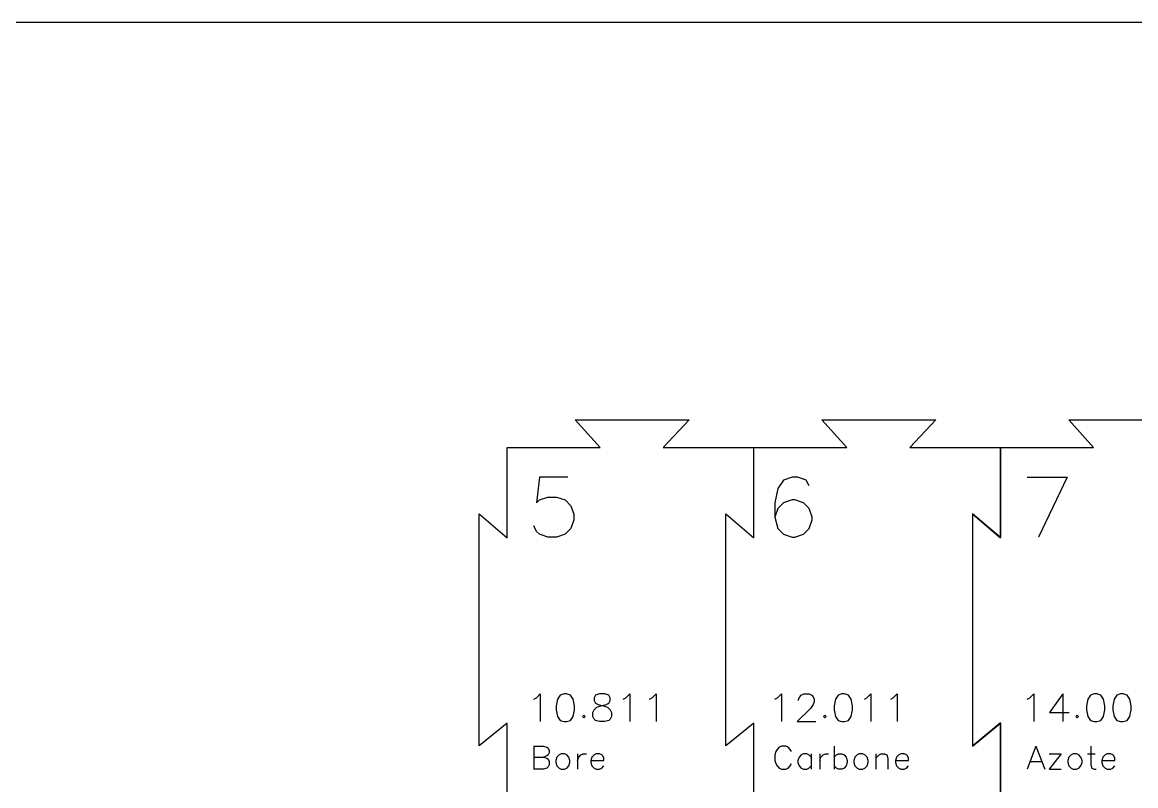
# Model space of a CAD drawing. Extents: x 0 to 297, y 0 to 210.
# Drawn here: x 164.7 to 231.8, y 163.9 to 209.9 of the extents above; entities that cross this region are included whole.
import ezdxf

# ---------------------------------------------------------------- set-up
doc = ezdxf.new("R2010")
doc.units = 0
doc.layers.get('0').update_dxf_attribs({"linetype": 'CONTINUOUS'})

msp = doc.modelspace()

# ---------------------------------------------------------------- linework, layer by layer
at = {"color": 1}
for p, q in [((11.161091, 209.95), (285.83898, 209.95)), ((199.563718, 184.316272), (198.065946, 185.995105)), ((198.065946, 185.995105), (204.919747, 185.995105)), ((204.919747, 185.995105), (203.357845, 184.316272)), ((214.433757, 184.316367), (212.935985, 185.9952)), ((212.935985, 185.9952), (219.789786, 185.9952)), ((219.789786, 185.9952), (218.227884, 184.316367)), ((229.305193, 184.316367), (227.807421, 185.9952)), ((227.807421, 185.9952), (234.661222, 185.9952)), ((195.961518, 184.316272), (199.563718, 184.316272)), ((203.357845, 184.316272), (205.152962, 184.316272)), ((210.831557, 184.316367), (214.433757, 184.316367)), ((218.227884, 184.316367), (220.023001, 184.316367)), ((223.690236, 184.316367), (223.690236, 181.615313)), ((223.700073, 184.316367), (223.690236, 184.316367)), ((223.700073, 181.615313), (223.700073, 184.316367)), ((225.702992, 184.316367), (229.305193, 184.316367)), ((193.953679, 178.884256), (193.953679, 181.615241)), ((208.823719, 178.884351), (208.823719, 181.615336)), ((223.690236, 181.615313), (223.690236, 178.895404)), ((223.700073, 178.874091), (223.700073, 181.615313)), ((192.274856, 166.339432), (192.274856, 180.3229)), ((192.274856, 180.3229), (193.953679, 178.884256)), ((207.144895, 166.339527), (207.144895, 180.322995)), ((207.144895, 180.322995), (208.823719, 178.884351)), ((223.690236, 178.895404), (222.011412, 180.333234)), ((222.011412, 180.333234), (222.011412, 166.32956)), ((222.021249, 166.350054), (222.021249, 180.311921)), ((222.021249, 180.311921), (223.700073, 178.874091)), ((193.953679, 167.710645), (192.274856, 166.339432)), ((193.953679, 164.867288), (193.953679, 167.710645)), ((208.823719, 167.71074), (207.144895, 166.339527)), ((208.823719, 164.867383), (208.823719, 167.71074)), ((222.011412, 166.32956), (223.690236, 167.700171)), ((223.700073, 167.720665), (222.021249, 166.350054)), ((223.690236, 167.700171), (223.690236, 164.867138)), ((223.700073, 164.867138), (223.700073, 167.720665)), ((223.690236, 164.867138), (223.690236, 162.008694)), ((223.700073, 162.008694), (223.700073, 164.867138))]:
    msp.add_line(p, q, dxfattribs=at)
at = {"color": 5}
for p, q in [((195.906295, 182.53377), (195.731697, 180.984206)), ((197.62499, 182.53377), (195.906295, 182.53377)), ((210.615166, 182.359266), (210.271427, 181.846382)), ((211.133503, 182.533864), (210.615166, 182.359266)), ((211.471786, 182.533864), (211.133503, 182.533864)), ((211.990123, 182.359266), (211.471786, 182.533864)), ((212.159264, 182.015524), (211.990123, 182.359266)), ((225.30403, 182.533864), (227.710204, 182.533864)), ((227.710204, 182.533864), (225.991509, 178.921853)), ((195.906295, 181.158805), (196.419175, 181.327947)), ((196.419175, 181.327947), (196.937512, 181.327947)), ((196.937512, 181.327947), (197.455849, 181.158805)), ((210.271427, 181.846382), (210.096829, 180.984301)), ((195.731697, 180.984206), (195.906295, 181.158805)), ((197.455849, 181.158805), (197.794132, 180.809607)), ((197.794132, 180.809607), (197.96873, 180.296723)), ((210.096829, 180.984301), (210.096829, 180.122219)), ((210.271427, 180.640559), (210.096829, 180.122219)), ((210.615166, 180.984301), (210.271427, 180.640559)), ((211.133503, 181.158899), (210.615166, 180.984301)), ((211.302644, 181.158899), (211.133503, 181.158899)), ((211.820981, 180.984301), (211.302644, 181.158899)), ((212.159264, 180.640559), (211.820981, 180.984301)), ((212.333862, 180.122219), (212.159264, 180.640559)), ((197.96873, 179.952982), (197.794132, 179.43737)), ((197.96873, 180.296723), (197.96873, 179.952982)), ((210.096829, 180.122219), (210.271427, 179.437465)), ((212.159264, 179.437465), (212.333862, 179.953077)), ((212.333862, 179.953077), (212.333862, 180.122219)), ((195.731697, 179.265499), (195.562556, 179.609241)), ((195.906295, 179.093629), (195.731697, 179.265499)), ((197.794132, 179.43737), (197.455849, 179.093629)), ((210.271427, 179.437465), (210.615166, 179.093723)), ((211.820981, 179.093723), (212.159264, 179.437465)), ((196.419175, 178.921758), (195.906295, 179.093629)), ((196.937512, 178.921758), (196.419175, 178.921758)), ((197.455849, 179.093629), (196.937512, 178.921758)), ((210.615166, 179.093723), (211.133503, 178.921853)), ((211.133503, 178.921853), (211.302644, 178.921853)), ((211.302644, 178.921853), (211.820981, 179.093723)), ((195.562564, 169.148677), (195.718695, 169.226743)), ((195.718695, 169.226743), (195.957927, 169.465976)), ((195.957927, 169.465976), (195.957927, 167.798894)), ((196.987885, 169.148677), (196.90982, 168.750793)), ((197.149052, 169.385392), (196.987885, 169.148677)), ((197.385767, 169.465976), (197.149052, 169.385392)), ((197.544415, 169.465976), (197.385767, 169.465976)), ((197.783648, 169.385392), (197.544415, 169.465976)), ((197.939778, 169.148677), (197.783648, 169.385392)), ((198.020362, 168.750793), (197.939778, 169.148677)), ((199.289552, 169.385392), (199.208969, 169.226743)), ((199.208969, 169.226743), (199.208969, 169.068093)), ((199.526267, 169.465976), (199.289552, 169.385392)), ((199.843564, 169.465976), (199.526267, 169.465976)), ((200.082797, 169.385392), (199.843564, 169.465976)), ((200.160862, 169.226743), (200.082797, 169.385392)), ((200.160862, 169.068093), (200.160862, 169.226743)), ((200.956624, 169.148677), (201.112755, 169.226743)), ((201.112755, 169.226743), (201.351987, 169.465976)), ((201.351987, 169.465976), (201.351987, 167.798894)), ((202.543113, 169.148677), (202.699243, 169.226743)), ((202.699243, 169.226743), (202.938476, 169.465976)), ((202.938476, 169.465976), (202.938476, 167.798894)), ((210.096838, 169.148772), (210.252968, 169.226837)), ((210.252968, 169.226837), (210.492201, 169.466071)), ((210.492201, 169.466071), (210.492201, 167.798989)), ((211.522159, 169.148772), (211.602743, 169.304903)), ((211.522159, 169.068187), (211.522159, 169.148772)), ((211.602743, 169.304903), (211.683326, 169.385487)), ((211.683326, 169.385487), (211.839457, 169.466071)), ((211.839457, 169.466071), (212.156754, 169.466071)), ((212.156754, 169.466071), (212.317921, 169.385487)), ((212.317921, 169.385487), (212.395987, 169.304903)), ((212.395987, 169.304903), (212.474052, 169.148772)), ((212.474052, 169.148772), (212.474052, 168.987603)), ((213.743243, 169.148772), (213.665177, 168.750888)), ((213.90441, 169.385487), (213.743243, 169.148772)), ((214.141124, 169.466071), (213.90441, 169.385487)), ((214.299773, 169.466071), (214.141124, 169.466071)), ((214.539005, 169.385487), (214.299773, 169.466071)), ((214.695136, 169.148772), (214.539005, 169.385487)), ((214.775719, 168.750888), (214.695136, 169.148772)), ((215.490898, 169.148772), (215.647029, 169.226837)), ((215.647029, 169.226837), (215.886261, 169.466071)), ((215.886261, 169.466071), (215.886261, 167.798989)), ((217.077386, 169.148772), (217.233517, 169.226837)), ((217.233517, 169.226837), (217.472749, 169.466071)), ((217.472749, 169.466071), (217.472749, 167.798989)), ((225.304039, 169.148772), (225.460169, 169.226837)), ((225.460169, 169.226837), (225.699402, 169.466071)), ((225.699402, 169.466071), (225.699402, 167.798989)), ((227.444539, 169.466071), (226.651295, 168.353004)), ((227.444539, 169.466071), (227.444539, 167.798989)), ((228.950444, 169.148772), (228.872378, 168.750888)), ((229.111611, 169.385487), (228.950444, 169.148772)), ((229.348325, 169.466071), (229.111611, 169.385487)), ((229.506974, 169.466071), (229.348325, 169.466071)), ((229.746206, 169.385487), (229.506974, 169.466071)), ((229.902337, 169.148772), (229.746206, 169.385487)), ((229.98292, 168.750888), (229.902337, 169.148772)), ((230.536932, 169.148772), (230.458867, 168.750888)), ((230.698099, 169.385487), (230.536932, 169.148772)), ((230.934813, 169.466071), (230.698099, 169.385487)), ((231.093462, 169.466071), (230.934813, 169.466071)), ((231.332694, 169.385487), (231.093462, 169.466071)), ((231.488825, 169.148772), (231.332694, 169.385487)), ((231.569408, 168.750888), (231.488825, 169.148772)), ((196.90982, 168.750793), (196.90982, 168.514078)), ((196.90982, 168.514078), (196.987885, 168.116194)), ((197.939778, 168.116194), (198.020362, 168.514078)), ((198.020362, 168.514078), (198.020362, 168.750793)), ((199.130904, 168.352909), (199.208969, 168.514078)), ((199.208969, 169.068093), (199.289552, 168.909443)), ((199.208969, 168.514078), (199.370136, 168.670209)), ((199.289552, 168.909443), (199.448201, 168.831377)), ((199.370136, 168.670209), (199.60685, 168.750793)), ((199.448201, 168.831377), (199.765499, 168.750793)), ((199.60685, 168.750793), (199.924148, 168.831377)), ((199.765499, 168.750793), (200.004731, 168.670209)), ((199.924148, 168.831377), (200.082797, 168.909443)), ((200.004731, 168.670209), (200.160862, 168.514078)), ((200.082797, 168.909443), (200.160862, 169.068093)), ((200.160862, 168.514078), (200.241445, 168.352909)), ((212.237338, 168.592238), (211.444094, 167.798989)), ((212.395987, 168.831472), (212.237338, 168.592238)), ((212.474052, 168.987603), (212.395987, 168.831472)), ((213.665177, 168.750888), (213.665177, 168.514172)), ((213.665177, 168.514172), (213.743243, 168.116288)), ((214.695136, 168.116288), (214.775719, 168.514172)), ((214.775719, 168.514172), (214.775719, 168.750888)), ((228.872378, 168.750888), (228.872378, 168.514172)), ((228.872378, 168.514172), (228.950444, 168.116288)), ((229.902337, 168.116288), (229.98292, 168.514172)), ((229.98292, 168.514172), (229.98292, 168.750888)), ((230.458867, 168.750888), (230.458867, 168.514172)), ((230.458867, 168.514172), (230.536932, 168.116288)), ((231.488825, 168.116288), (231.569408, 168.514172)), ((231.569408, 168.514172), (231.569408, 168.750888)), ((196.987885, 168.116194), (197.149052, 167.878219)), ((197.149052, 167.878219), (197.385767, 167.798894)), ((197.385767, 167.798894), (197.544415, 167.798894)), ((197.544415, 167.798894), (197.783648, 167.878219)), ((197.783648, 167.878219), (197.939778, 168.116194)), ((198.574374, 168.196778), (198.496308, 168.116194)), ((198.496308, 168.116194), (198.574374, 168.036869)), ((198.654957, 168.116194), (198.574374, 168.196778)), ((198.574374, 168.036869), (198.654957, 168.116194)), ((199.130904, 168.116194), (199.130904, 168.352909)), ((199.208969, 167.957544), (199.130904, 168.116194)), ((199.289552, 167.878219), (199.208969, 167.957544)), ((199.526267, 167.798894), (199.289552, 167.878219)), ((199.843564, 167.798894), (199.526267, 167.798894)), ((200.082797, 167.878219), (199.843564, 167.798894)), ((200.160862, 167.957544), (200.082797, 167.878219)), ((200.241445, 168.116194), (200.160862, 167.957544)), ((200.241445, 168.352909), (200.241445, 168.116194)), ((211.444094, 167.798989), (212.554636, 167.798989)), ((213.108647, 168.196873), (213.030582, 168.116288)), ((213.030582, 168.116288), (213.108647, 168.036964)), ((213.189231, 168.116288), (213.108647, 168.196873)), ((213.108647, 168.036964), (213.189231, 168.116288)), ((213.743243, 168.116288), (213.90441, 167.878314)), ((213.90441, 167.878314), (214.141124, 167.798989)), ((214.141124, 167.798989), (214.299773, 167.798989)), ((214.299773, 167.798989), (214.539005, 167.878314)), ((214.539005, 167.878314), (214.695136, 168.116288)), ((226.651295, 168.353004), (227.84242, 168.353004)), ((228.315848, 168.196873), (228.237783, 168.116288)), ((228.237783, 168.116288), (228.315848, 168.036964)), ((228.396432, 168.116288), (228.315848, 168.196873)), ((228.315848, 168.036964), (228.396432, 168.116288)), ((228.950444, 168.116288), (229.111611, 167.878314)), ((229.111611, 167.878314), (229.348325, 167.798989)), ((229.348325, 167.798989), (229.506974, 167.798989)), ((229.506974, 167.798989), (229.746206, 167.878314)), ((229.746206, 167.878314), (229.902337, 168.116288)), ((230.536932, 168.116288), (230.698099, 167.878314)), ((230.698099, 167.878314), (230.934813, 167.798989)), ((230.934813, 167.798989), (231.093462, 167.798989)), ((231.093462, 167.798989), (231.332694, 167.878314)), ((231.332694, 167.878314), (231.488825, 168.116288)), ((195.56252, 166.327018), (195.56252, 164.937783)), ((195.56252, 166.327018), (196.158502, 166.327018)), ((196.158502, 166.327018), (196.355764, 166.259865)), ((196.355764, 166.259865), (196.422917, 166.192712)), ((196.422917, 165.798186), (196.355764, 165.731032)), ((196.422917, 166.192712), (196.49007, 166.062602)), ((196.49007, 165.928295), (196.422917, 165.798186)), ((196.49007, 166.062602), (196.49007, 165.928295)), ((197.086052, 165.798186), (196.951746, 165.663879)), ((197.216161, 165.86324), (197.086052, 165.798186)), ((197.415521, 165.86324), (197.216161, 165.86324)), ((197.547728, 165.798186), (197.415521, 165.86324)), ((197.679936, 165.663879), (197.547728, 165.798186)), ((198.206667, 165.86324), (198.206667, 164.937783)), ((198.27382, 165.663879), (198.406027, 165.798186)), ((198.406027, 165.798186), (198.538234, 165.86324)), ((198.538234, 165.86324), (198.735496, 165.86324)), ((199.201371, 165.798185), (199.067066, 165.663878)), ((199.33148, 165.86324), (199.201371, 165.798185)), ((199.530841, 165.86324), (199.33148, 165.86324)), ((199.663048, 165.798185), (199.530841, 165.86324)), ((199.730201, 165.731032), (199.663048, 165.798185)), ((210.161849, 165.995543), (210.096794, 165.79828)), ((210.096794, 165.79828), (210.096794, 165.46671)), ((210.229001, 166.127751), (210.161849, 165.995543)), ((210.361209, 166.25996), (210.229001, 166.127751)), ((210.493416, 166.327113), (210.361209, 166.25996)), ((210.757831, 166.327113), (210.493416, 166.327113)), ((210.890038, 166.25996), (210.757831, 166.327113)), ((211.022246, 166.127751), (210.890038, 166.25996)), ((211.089399, 165.995543), (211.022246, 166.127751)), ((211.685381, 165.79828), (211.551075, 165.663973)), ((211.81549, 165.863335), (211.685381, 165.79828)), ((212.01485, 165.863335), (211.81549, 165.863335)), ((212.147057, 165.79828), (212.01485, 165.863335)), ((212.279265, 165.663973), (212.147057, 165.79828)), ((212.279265, 165.863335), (212.279265, 164.937878)), ((212.805996, 165.863335), (212.805996, 164.937878)), ((212.873149, 165.663973), (213.005356, 165.79828)), ((213.005356, 165.79828), (213.137563, 165.863335)), ((213.137563, 165.863335), (213.334825, 165.863335)), ((213.666393, 166.327113), (213.666393, 164.937878)), ((213.666393, 165.663973), (213.800699, 165.79828)), ((213.800699, 165.79828), (213.930807, 165.863335)), ((213.930807, 165.863335), (214.130168, 165.863335)), ((214.130168, 165.863335), (214.262375, 165.79828)), ((214.262375, 165.79828), (214.394583, 165.663973)), ((215.055619, 165.79828), (214.921313, 165.663973)), ((215.185728, 165.863335), (215.055619, 165.79828)), ((215.385088, 165.863335), (215.185728, 165.863335)), ((215.517296, 165.79828), (215.385088, 165.863335)), ((215.649503, 165.663973), (215.517296, 165.79828)), ((216.176234, 165.863335), (216.176234, 164.937878)), ((216.176234, 165.598919), (216.375594, 165.79828)), ((216.375594, 165.79828), (216.507802, 165.863335)), ((216.507802, 165.863335), (216.705063, 165.863335)), ((216.705063, 165.863335), (216.839369, 165.79828)), ((216.839369, 165.79828), (216.904424, 165.598919)), ((217.565461, 165.79828), (217.431155, 165.663973)), ((217.695569, 165.863335), (217.565461, 165.79828)), ((217.89493, 165.863335), (217.695569, 165.863335)), ((218.027137, 165.79828), (217.89493, 165.863335)), ((218.09429, 165.731127), (218.027137, 165.79828)), ((225.832825, 166.327113), (225.303996, 164.937878)), ((225.832825, 166.327113), (226.361655, 164.937878)), ((227.354259, 165.863335), (226.62607, 164.937878)), ((226.62607, 165.863335), (227.354259, 165.863335)), ((227.950242, 165.79828), (227.815936, 165.663973)), ((228.08035, 165.863335), (227.950242, 165.79828)), ((228.279711, 165.863335), (228.08035, 165.863335)), ((228.411918, 165.79828), (228.279711, 165.863335)), ((228.544126, 165.663973), (228.411918, 165.79828)), ((228.940748, 165.863335), (229.402424, 165.863335)), ((229.138009, 166.327113), (229.138009, 165.202294)), ((229.998406, 165.79828), (229.864101, 165.663973)), ((230.128515, 165.863335), (229.998406, 165.79828)), ((230.327876, 165.863335), (230.128515, 165.863335)), ((230.460083, 165.79828), (230.327876, 165.863335)), ((230.527236, 165.731127), (230.460083, 165.79828)), ((195.56252, 165.663879), (196.158502, 165.663879)), ((196.355764, 165.731032), (196.158502, 165.663879)), ((196.158502, 165.663879), (196.355764, 165.598824)), ((196.355764, 165.598824), (196.422917, 165.533769)), ((196.422917, 165.533769), (196.49007, 165.399462)), ((196.49007, 165.202199), (196.422917, 165.069991)), ((196.49007, 165.399462), (196.49007, 165.202199)), ((196.951746, 165.663879), (196.886692, 165.466616)), ((196.886692, 165.466616), (196.886692, 165.334408)), ((196.886692, 165.334408), (196.951746, 165.136095)), ((196.951746, 165.136095), (197.086052, 165.003887)), ((197.547728, 165.003887), (197.679936, 165.136095)), ((197.74499, 165.466616), (197.679936, 165.663879)), ((197.679936, 165.136095), (197.74499, 165.334408)), ((197.74499, 165.334408), (197.74499, 165.466616)), ((198.206667, 165.466616), (198.27382, 165.663879)), ((199.067066, 165.663878), (199.002011, 165.466615)), ((199.002011, 165.466615), (199.795255, 165.466615)), ((199.002011, 165.466615), (199.002011, 165.334407)), ((199.002011, 165.334407), (199.067066, 165.136095)), ((199.067066, 165.136095), (199.201371, 165.003887)), ((199.663048, 165.003887), (199.795255, 165.136095)), ((199.795255, 165.598824), (199.730201, 165.731032)), ((199.795255, 165.466615), (199.795255, 165.598824)), ((210.096794, 165.46671), (210.161849, 165.269447)), ((210.161849, 165.269447), (210.229001, 165.13619)), ((210.229001, 165.13619), (210.361209, 165.003982)), ((210.890038, 165.003982), (211.022246, 165.13619)), ((211.022246, 165.13619), (211.089399, 165.269447)), ((211.551075, 165.663973), (211.486021, 165.46671)), ((211.486021, 165.46671), (211.486021, 165.334502)), ((211.486021, 165.334502), (211.551075, 165.13619)), ((211.551075, 165.13619), (211.685381, 165.003982)), ((212.147057, 165.003982), (212.279265, 165.13619)), ((212.805996, 165.46671), (212.873149, 165.663973)), ((213.800699, 165.003982), (213.666393, 165.13619)), ((214.394583, 165.13619), (214.262375, 165.003982)), ((214.394583, 165.663973), (214.459637, 165.46671)), ((214.459637, 165.334502), (214.394583, 165.13619)), ((214.459637, 165.46671), (214.459637, 165.334502)), ((214.921313, 165.663973), (214.856259, 165.46671)), ((214.856259, 165.46671), (214.856259, 165.334502)), ((214.856259, 165.334502), (214.921313, 165.13619)), ((214.921313, 165.13619), (215.055619, 165.003982)), ((215.517296, 165.003982), (215.649503, 165.13619)), ((215.714558, 165.46671), (215.649503, 165.663973)), ((215.649503, 165.13619), (215.714558, 165.334502)), ((215.714558, 165.334502), (215.714558, 165.46671)), ((216.904424, 165.598919), (216.904424, 164.937878)), ((217.431155, 165.663973), (217.3661, 165.46671)), ((217.3661, 165.46671), (218.159344, 165.46671)), ((217.3661, 165.46671), (217.3661, 165.334502)), ((217.3661, 165.334502), (217.431155, 165.13619)), ((217.431155, 165.13619), (217.565461, 165.003982)), ((218.027137, 165.003982), (218.159344, 165.13619)), ((218.159344, 165.598919), (218.09429, 165.731127)), ((218.159344, 165.46671), (218.159344, 165.598919)), ((225.501258, 165.399557), (226.164393, 165.399557)), ((227.815936, 165.663973), (227.750881, 165.46671)), ((227.750881, 165.46671), (227.750881, 165.334502)), ((227.750881, 165.334502), (227.815936, 165.13619)), ((227.815936, 165.13619), (227.950242, 165.003982)), ((228.411918, 165.003982), (228.544126, 165.13619)), ((228.60918, 165.46671), (228.544126, 165.663973)), ((228.544126, 165.13619), (228.60918, 165.334502)), ((228.60918, 165.334502), (228.60918, 165.46671)), ((229.138009, 165.202294), (229.205162, 165.003982)), ((229.864101, 165.663973), (229.799046, 165.46671)), ((229.799046, 165.46671), (230.59229, 165.46671)), ((229.799046, 165.46671), (229.799046, 165.334502)), ((229.799046, 165.334502), (229.864101, 165.13619)), ((229.864101, 165.13619), (229.998406, 165.003982)), ((230.460083, 165.003982), (230.59229, 165.13619)), ((230.59229, 165.598919), (230.527236, 165.731127)), ((230.59229, 165.46671), (230.59229, 165.598919)), ((196.158502, 164.937783), (195.56252, 164.937783)), ((196.355764, 165.003887), (196.158502, 164.937783)), ((196.422917, 165.069991), (196.355764, 165.003887)), ((197.086052, 165.003887), (197.216161, 164.937783)), ((197.216161, 164.937783), (197.415521, 164.937783)), ((197.415521, 164.937783), (197.547728, 165.003887)), ((199.201371, 165.003887), (199.33148, 164.937783)), ((199.33148, 164.937783), (199.530841, 164.937783)), ((199.530841, 164.937783), (199.663048, 165.003887)), ((210.361209, 165.003982), (210.493416, 164.937878)), ((210.493416, 164.937878), (210.757831, 164.937878)), ((210.757831, 164.937878), (210.890038, 165.003982)), ((211.685381, 165.003982), (211.81549, 164.937878)), ((211.81549, 164.937878), (212.01485, 164.937878)), ((212.01485, 164.937878), (212.147057, 165.003982)), ((213.930807, 164.937878), (213.800699, 165.003982)), ((214.130168, 164.937878), (213.930807, 164.937878)), ((214.262375, 165.003982), (214.130168, 164.937878)), ((215.055619, 165.003982), (215.185728, 164.937878)), ((215.185728, 164.937878), (215.385088, 164.937878)), ((215.385088, 164.937878), (215.517296, 165.003982)), ((217.565461, 165.003982), (217.695569, 164.937878)), ((217.695569, 164.937878), (217.89493, 164.937878)), ((217.89493, 164.937878), (218.027137, 165.003982)), ((226.62607, 164.937878), (227.354259, 164.937878)), ((227.950242, 165.003982), (228.08035, 164.937878)), ((228.08035, 164.937878), (228.279711, 164.937878)), ((228.279711, 164.937878), (228.411918, 165.003982)), ((229.205162, 165.003982), (229.335271, 164.937878)), ((229.335271, 164.937878), (229.469577, 164.937878)), ((229.998406, 165.003982), (230.128515, 164.937878)), ((230.128515, 164.937878), (230.327876, 164.937878)), ((230.327876, 164.937878), (230.460083, 165.003982))]:
    msp.add_line(p, q, dxfattribs=at)
at = {"color": 1}
for points in [[(193.953679, 181.615241), (193.953679, 182.520716), (193.953679, 183.421197), (193.953679, 184.316272)], [(193.953679, 184.316272), (194.639364, 184.316272), (195.307479, 184.316272), (195.961518, 184.316272)], [(205.152962, 184.316272), (205.753559, 184.316272), (206.357544, 184.316272), (206.968411, 184.316272)], [(206.968411, 184.316272), (207.579277, 184.316272), (208.197026, 184.316272), (208.825148, 184.316272)], [(208.823719, 181.615336), (208.823719, 182.520811), (208.823719, 183.421291), (208.823719, 184.316367)], [(208.823719, 184.316367), (209.509404, 184.316367), (210.177519, 184.316367), (210.831557, 184.316367)], [(220.023001, 184.316367), (220.623598, 184.316367), (221.227583, 184.316367), (221.83845, 184.316367)], [(221.83845, 184.316367), (222.449317, 184.316367), (223.067065, 184.316367), (223.695188, 184.316367)], [(223.695154, 184.316367), (224.380839, 184.316367), (225.048954, 184.316367), (225.702992, 184.316367)], [(193.953679, 162.008926), (193.953679, 162.963935), (193.953679, 163.916862), (193.953679, 164.867288)], [(208.823719, 162.009021), (208.823719, 162.96403), (208.823719, 163.916957), (208.823719, 164.867383)]]:
    msp.add_open_spline(points, degree=3, dxfattribs=at)

doc.saveas('drawing.dxf')
